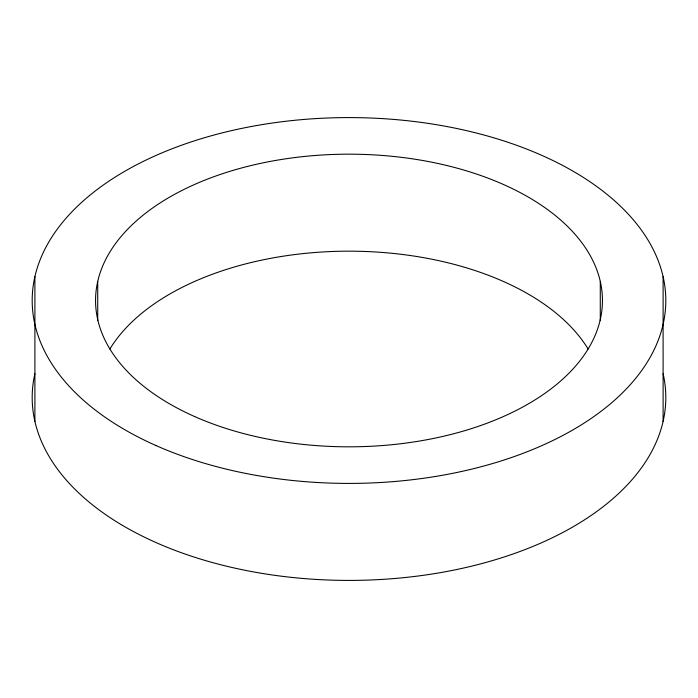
<?xml version="1.0" encoding="UTF-8"?>
<svg xmlns="http://www.w3.org/2000/svg" width="698" height="698" viewBox="0 0 698 698"><rect width="100%" height="100%" fill="white"/><g stroke="black" fill="none" stroke-linecap="round" stroke-linejoin="round"><path stroke-width="1.05" d="M663.1 276.626L663.1 421.374M600.28 281.399L600.28 320.635M97.72 281.399L97.72 320.635M34.9 276.626L34.9 421.374M663.1 373.631A316.813 182.911 0 0 1 349 580.413A316.813 182.911 0 0 1 34.9 373.631M109.883 349A253.453 146.327 0 0 1 349 251.175A253.453 146.327 0 0 1 588.117 349M156.134 445.612A316.813 182.911 0 0 0 663.1 324.369A316.813 182.911 0 0 0 227.766 131.512A316.813 182.911 0 0 0 156.134 445.612M194.707 416.584A253.453 146.327 0 0 0 600.28 319.597A253.453 146.327 0 0 0 252.013 165.313A253.453 146.327 0 0 0 194.707 416.584"/></g></svg>
